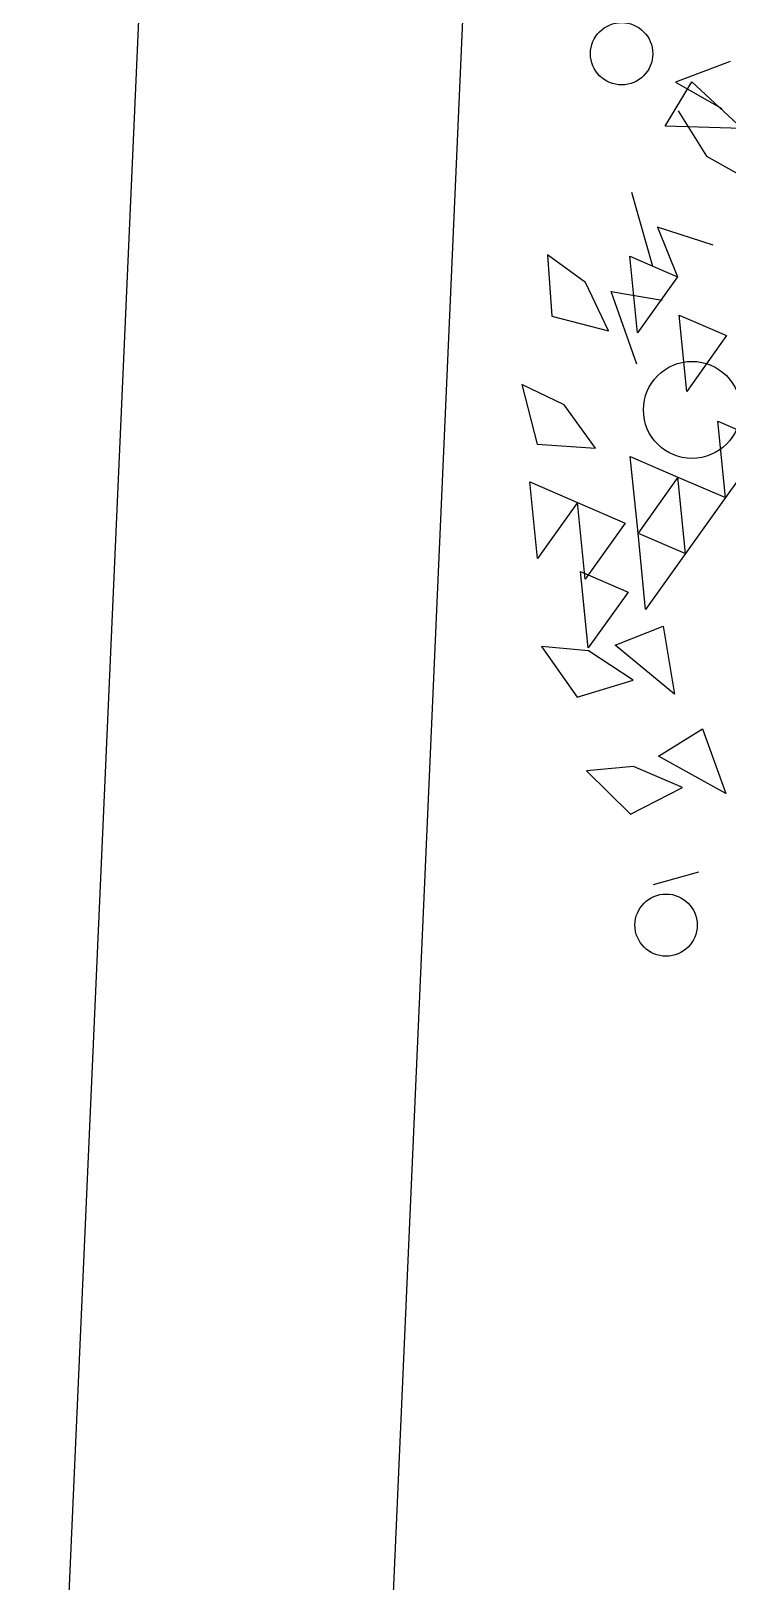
# Model space of a CAD drawing. Header units: millimetres. Extents: x 111 to 1506, y 14 to 566.
# Drawn here: x 251.676 to 252.753, y 210.709 to 213.106 of the extents above; entities that cross this region are included whole.
import ezdxf

# ---------------------------------------------------------------- set-up
doc = ezdxf.new("R2010")
doc.units = ezdxf.units.MM
doc.layers.add('FURN', color=253, linetype='Continuous')

# ---------------------------------------------------------------- blocks, each defined once
blk = doc.blocks.new('PLANT')
for p, q in [((0.9083, -0.5488), (0.9528, -0.6063)), ((0.7006, -0.6264), (0.7796, -0.5553)), ((0.7796, -0.5553), (0.7654, -0.6734)), ((0.796, -0.6208), (0.7946, -0.7033)), ((0.8643, -0.6798), (0.796, -0.6208)), ((0.7654, -0.6734), (0.7006, -0.6264)), ((0.5764, -0.7422), (0.6669, -0.6866)), ((0.6669, -0.6866), (0.6317, -0.8001)), ((0.8281, -0.7679), (0.8643, -0.6798)), ((0.251, -0.7833), (0.2528, -0.7033)), ((0.2528, -0.7033), (0.3561, -0.7278)), ((0.7946, -0.7033), (0.8281, -0.7679)), ((0.3561, -0.7278), (0.251, -0.7833)), ((0.3544, -0.8079), (0.3561, -0.7278)), ((0.3561, -0.7278), (0.4595, -0.7524)), ((0.6317, -0.8001), (0.5764, -0.7422)), ((0.4595, -0.7524), (0.3544, -0.8079)), ((0.4577, -0.8324), (0.4595, -0.7524)), ((0.4595, -0.7524), (0.5629, -0.777)), ((0.6712, -0.7539), (0.6551, -0.8349)), ((0.7279, -0.8243), (0.6712, -0.7539)), ((0.5629, -0.777), (0.4577, -0.8324)), ((0.3526, -0.8879), (0.3544, -0.8079)), ((0.3544, -0.8079), (0.4577, -0.8324)), ((0.546, -0.8923), (0.5478, -0.8123)), ((0.5478, -0.8123), (0.6511, -0.8369)), ((0.1217, -0.9004), (0.1234, -0.8204)), ((0.1234, -0.8204), (0.2268, -0.8449)), ((0.4577, -0.8324), (0.3526, -0.8879)), ((0.6511, -0.8369), (0.546, -0.8923)), ((0.6551, -0.8349), (0.6763, -0.9044)), ((0.6763, -0.9044), (0.7279, -0.8243)), ((0.2268, -0.8449), (0.1217, -0.9004)), ((0.449, -0.9367), (0.4508, -0.8567)), ((0.4508, -0.8567), (0.5542, -0.8813)), ((-0.122, -0.9533), (-0.1126, -0.8813)), ((0.5542, -0.8813), (0.449, -0.9367)), ((0.0019, -0.8922), (0.0082, -0.9823)), ((-0.2198, -1.0176), (-0.1822, -0.9183)), ((-0.1822, -0.9183), (-0.1407, -1.0297)), ((0.0082, -0.9823), (0.0677, -0.9251)), ((0.0659, -1.0051), (0.0677, -0.9251)), ((0.0677, -0.9251), (0.1711, -0.9496)), ((0.1274, -1.0114), (0.11, -0.9333)), ((0.2163, -0.9324), (0.1274, -1.0114)), ((-0.1702, -1.0203), (-0.122, -0.9533)), ((0.1711, -0.9496), (0.0659, -1.0051)), ((0.3607, -0.9428), (0.317, -1.0128)), ((0.3888, -1.0286), (0.3607, -0.9428)), ((0.4472, -1.0168), (0.449, -0.9367)), ((0.449, -0.9367), (0.5524, -0.9613)), ((-0.2709, -0.9744), (-0.2098, -1.0409)), ((-0.2098, -1.0409), (-0.1989, -0.9591)), ((-0.0267, -1.04), (0.0671, -0.967)), ((0.5524, -0.9613), (0.4472, -1.0168)), ((0.1852, -0.9923), (0.1295, -1.0533)), ((0.1973, -1.0818), (0.1852, -0.9923)), ((-0.1407, -1.0297), (-0.2198, -1.0176)), ((0.317, -1.0128), (0.3123, -1.0853)), ((0.3123, -1.0853), (0.3888, -1.0286)), ((0.1295, -1.0533), (0.1118, -1.1238)), ((0.1118, -1.1238), (0.1973, -1.0818))]:
    blk.add_line(p, q)
for centre, radius in [((1.0028, -0.5645), 0.0481), ((0.25, -0.8267), 0.075), ((-0.2192, -1.1344), 0.0481)]:
    blk.add_circle(centre, radius)

msp = doc.modelspace()

# ---------------------------------------------------------------- linework, layer by layer
for p, q in [((252.34798, 224.56253), (251.67648, 209.36645)), ((252.8446, 224.47496), (252.17891, 209.4104))]:
    msp.add_line(p, q)

# ---------------------------------------------------------------- block references
at = {"layer": 'FURN', "rotation": 247.9147716791316}
msp.add_blockref('PLANT', (253.55726, 212.44091), dxfattribs=at)

doc.saveas('drawing.dxf')
